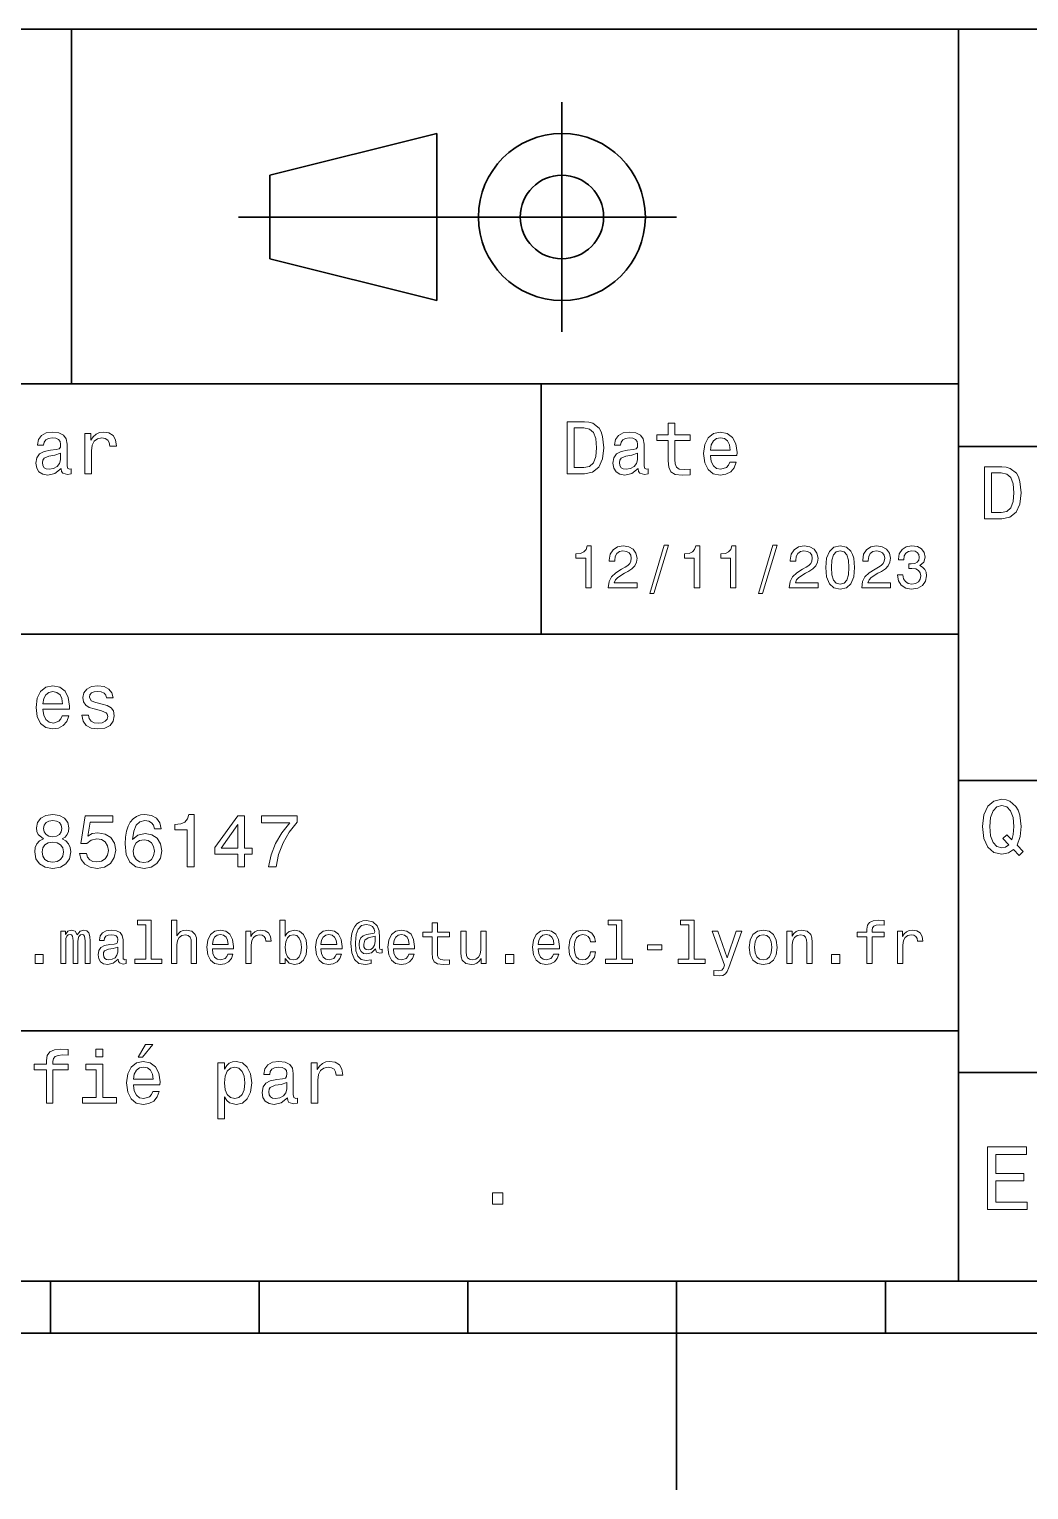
# Model space of a CAD drawing. Extents: x 0 to 296, y 0 to 210.
# Drawn here: x 117.5 to 165.4, y 0 to 70 of the extents above; entities that cross this region are included whole.
import ezdxf

# ---------------------------------------------------------------- set-up
doc = ezdxf.new("R2010")
doc.units = 0

msp = doc.modelspace()

# ---------------------------------------------------------------- linework, layer by layer
at = {"color": 7, "lineweight": 35}
for p, q in [((97, 70), (287, 70)), ((162, 10), (162, 70)), ((127.5, 61), (148.5, 61)), ((97, 53), (162, 53)), ((162, 50), (287, 50)), ((97, 41), (162, 41)), ((162, 34), (287, 34)), ((97, 22), (162, 22)), ((162, 20), (287, 20)), ((10, 10), (287, 10)), ((97, 10), (287, 10)), ((98.5, 7.5), (198.5, 7.5))]:
    msp.add_line(p, q, dxfattribs=at)
at = {"color": 7, "lineweight": 35, "ltscale": 0.425}
msp.add_line((119.5, 53), (119.5, 70), dxfattribs=at)
at = {"color": 7, "lineweight": 35, "ltscale": 0.275}
msp.add_line((143, 55.5), (143, 66.5), dxfattribs=at)
at = {"color": 7, "lineweight": 35, "ltscale": 0.206155}
for p, q in [((129, 63), (137, 65)), ((137, 57), (129, 59))]:
    msp.add_line(p, q, dxfattribs=at)
at = {"color": 7, "lineweight": 35, "ltscale": 0.2}
msp.add_line((137, 65), (137, 57), dxfattribs=at)
at = {"color": 7, "lineweight": 35, "ltscale": 0.1}
msp.add_line((129, 59), (129, 63), dxfattribs=at)
at = {"color": 7, "lineweight": 35, "ltscale": 0.3}
msp.add_line((142, 41), (142, 53), dxfattribs=at)
at = {"color": 7, "lineweight": 35, "ltscale": 0.0625}
for p, q in [((118.5, 10), (118.5, 7.5)), ((128.5, 10), (128.5, 7.5)), ((138.5, 10), (138.5, 7.5)), ((158.5, 10), (158.5, 7.5))]:
    msp.add_line(p, q, dxfattribs=at)
at = {"color": 7, "lineweight": 35, "ltscale": 0.25}
msp.add_line((148.5, 10), (148.5, 0), dxfattribs=at)
at = {"color": 7, "lineweight": 13}
for points in [[(144.080688, 51.190563), (143.248566, 51.190563), (143.248566, 48.690563), (144.080688, 48.690563), (144.473343, 48.769814), (144.765137, 49.011169), (144.945251, 49.40382), (145.010086, 49.940563), (144.952454, 50.488113), (144.880402, 50.70425), (144.779541, 50.877163), (144.487747, 51.111313), (144.296829, 51.168949)], [(148.100861, 50.289986), (148.100861, 49.320965), (148.122482, 49.007565), (148.223343, 48.791428), (148.425079, 48.665348), (148.767288, 48.62212), (149.141937, 48.640129), (149.141937, 48.913906), (148.868149, 48.892292), (148.619598, 48.921112), (148.486313, 49.011169), (148.42868, 49.162464), (148.417862, 49.375), (148.417862, 50.289986), (149.141937, 50.289986), (149.141937, 50.560158), (148.417862, 50.560158), (148.417862, 51.125721), (148.100861, 51.125721), (148.100861, 50.560158), (147.553314, 50.560158), (147.553314, 50.289986)], [(119.005043, 48.942726), (119.005043, 48.931919), (119.023056, 48.809441), (119.077087, 48.722984), (119.304031, 48.654541), (119.480545, 48.683357), (119.480545, 48.928314), (119.4049, 48.917507), (119.304031, 48.96434), (119.286026, 49.108429), (119.286026, 50.109871), (119.242798, 50.365635), (119.116714, 50.54575), (118.896973, 50.65382), (118.587173, 50.693443), (118.284584, 50.650219), (118.061241, 50.52774), (117.920746, 50.336815), (117.873917, 50.084656), (117.873917, 50.063042), (118.158501, 50.063042), (118.183716, 50.21434), (118.26297, 50.322407), (118.392654, 50.387249), (118.57637, 50.412464), (118.752884, 50.394455), (118.878967, 50.34042), (118.954613, 50.246758), (118.979828, 50.117077), (118.965416, 49.965778), (118.907784, 49.890129), (118.763687, 49.854107), (118.493515, 49.825291), (118.183716, 49.760448), (117.963974, 49.645176), (117.834297, 49.465057), (117.79467, 49.19849), (117.830688, 48.960735), (117.942368, 48.784222), (118.122482, 48.67255), (118.37104, 48.632927), (118.706055, 48.708576)], [(120.143372, 48.690563), (120.460373, 48.690563), (120.460373, 49.796471), (120.492798, 50.063042), (120.590057, 50.253963), (120.748558, 50.369236), (120.961098, 50.408863), (121.119598, 50.383648), (121.238472, 50.3116), (121.310516, 50.189121), (121.335739, 50.023415), (121.656342, 50.023415), (121.613113, 50.315205), (121.49424, 50.524136), (121.296112, 50.650219), (121.02594, 50.693443), (120.842224, 50.664627), (120.683716, 50.592579), (120.543228, 50.4701), (120.431557, 50.304398), (120.431557, 50.625), (120.143372, 50.625)], [(144.055481, 50.891571), (144.329254, 50.837536), (144.516571, 50.671829), (144.628235, 50.376442), (144.664261, 49.940563), (144.624634, 49.519093), (144.51297, 49.223705), (144.322052, 49.047192), (144.055481, 48.989555), (143.583572, 48.989555), (143.583572, 50.891571)], [(146.656342, 48.942726), (146.656342, 48.931919), (146.674347, 48.809441), (146.728394, 48.722984), (146.955338, 48.654541), (147.131851, 48.683357), (147.131851, 48.928314), (147.056198, 48.917507), (146.955338, 48.96434), (146.937317, 49.108429), (146.937317, 50.109871), (146.894089, 50.365635), (146.768005, 50.54575), (146.548264, 50.65382), (146.23848, 50.693443), (145.935883, 50.650219), (145.71254, 50.52774), (145.572052, 50.336815), (145.525223, 50.084656), (145.525223, 50.063042), (145.809799, 50.063042), (145.835022, 50.21434), (145.914261, 50.322407), (146.043945, 50.387249), (146.227661, 50.412464), (146.404175, 50.394455), (146.530258, 50.34042), (146.605911, 50.246758), (146.631119, 50.117077), (146.616714, 49.965778), (146.559082, 49.890129), (146.414978, 49.854107), (146.144806, 49.825291), (145.835022, 49.760448), (145.61528, 49.645176), (145.485596, 49.465057), (145.445969, 49.19849), (145.481995, 48.960735), (145.593658, 48.784222), (145.773773, 48.67255), (146.022339, 48.632927), (146.357346, 48.708576)], [(150.121765, 49.565922), (151.389771, 49.565922), (151.393372, 49.713619), (151.335739, 50.127884), (151.177231, 50.437683), (150.925079, 50.625), (150.590057, 50.693443), (150.262253, 50.621399), (150.010086, 50.41967), (149.847977, 50.091862), (149.790344, 49.659584), (149.844376, 49.216499), (150.006485, 48.892292), (150.255051, 48.690563), (150.579254, 48.62212), (150.860229, 48.668949), (151.090775, 48.791428), (151.260086, 48.98595), (151.357346, 49.245319), (151.043945, 49.245319), (150.979111, 49.101227), (150.885452, 48.993156), (150.618881, 48.9067), (150.413544, 48.946327), (150.258652, 49.072407), (150.157776, 49.27774), (150.121765, 49.555115)], [(150.121765, 49.832493), (150.161377, 50.081055), (150.258652, 50.264771), (150.406342, 50.376442), (150.600861, 50.416069), (150.791794, 50.376442), (150.939484, 50.264771), (151.029541, 50.081055), (151.061966, 49.832493)], [(118.969025, 49.367798), (118.925797, 49.180477), (118.810516, 49.036385), (118.637611, 48.942726), (118.425072, 48.910305), (118.288185, 48.928314), (118.190926, 48.98595), (118.129684, 49.086815), (118.111671, 49.227306), (118.126083, 49.353386), (118.183716, 49.443443), (118.414268, 49.544312), (118.706055, 49.587536), (118.969025, 49.673992)], [(146.620316, 49.367798), (146.577087, 49.180477), (146.461823, 49.036385), (146.28891, 48.942726), (146.07637, 48.910305), (145.939484, 48.928314), (145.842224, 48.98595), (145.780975, 49.086815), (145.76297, 49.227306), (145.777374, 49.353386), (145.835022, 49.443443), (146.065567, 49.544312), (146.357346, 49.587536), (146.620316, 49.673992)], [(164.080688, 49.030979), (163.248566, 49.030979), (163.248566, 46.530979), (164.080688, 46.530979), (164.473343, 46.610229), (164.765137, 46.851585), (164.945251, 47.244236), (165.010086, 47.780979), (164.952454, 48.328529), (164.880402, 48.544666), (164.779541, 48.717579), (164.487747, 48.951729), (164.296829, 49.009365)], [(164.055481, 48.731987), (164.329254, 48.677952), (164.516571, 48.512245), (164.628235, 48.216858), (164.664261, 47.780979), (164.624634, 47.359509), (164.51297, 47.064121), (164.322052, 46.887608), (164.055481, 46.829971), (163.583572, 46.829971), (163.583572, 48.731987)], [(144.14122, 43.224785), (144.403458, 43.224785), (144.403458, 45.239193), (144.207504, 45.239193), (144.155624, 45.0634), (144.05188, 44.945248), (143.893372, 44.876083), (143.674362, 44.853027), (143.674362, 44.648415), (144.14122, 44.648415)], [(145.224792, 43.224785), (146.599426, 43.224785), (146.599426, 43.472622), (145.51297, 43.472622), (145.573486, 43.60807), (145.677231, 43.720463), (145.997116, 43.925072), (146.167145, 44.011528), (146.357361, 44.135448), (146.492798, 44.279541), (146.570602, 44.44957), (146.599426, 44.642651), (146.55043, 44.884727), (146.414993, 45.074928), (146.207504, 45.195965), (145.939484, 45.239193), (145.662827, 45.190201), (145.452454, 45.054756), (145.317001, 44.838619), (145.270905, 44.553314), (145.270905, 44.51297), (145.533142, 44.51297), (145.533142, 44.536022), (145.559082, 44.731991), (145.636887, 44.876083), (145.760818, 44.9683), (145.925079, 45), (146.092224, 44.971184), (146.216141, 44.899136), (146.296829, 44.786743), (146.325653, 44.645535), (146.305481, 44.51297), (146.250732, 44.400578), (146.158508, 44.302593), (146.031708, 44.216141), (145.861679, 44.12392), (145.579254, 43.945248), (145.380402, 43.755043), (145.262253, 43.524498), (145.224792, 43.233429)], [(147.213257, 42.956772), (147.412109, 42.956772), (148.109512, 45.279541), (147.907791, 45.279541)], [(149.345825, 43.224785), (149.608078, 43.224785), (149.608078, 45.239193), (149.412109, 45.239193), (149.360229, 45.0634), (149.256485, 44.945248), (149.097992, 44.876083), (148.878967, 44.853027), (148.878967, 44.648415), (149.345825, 44.648415)], [(151.080688, 43.224785), (151.342941, 43.224785), (151.342941, 45.239193), (151.146973, 45.239193), (151.095108, 45.0634), (150.991364, 44.945248), (150.832855, 44.876083), (150.613831, 44.853027), (150.613831, 44.648415), (151.080688, 44.648415)], [(152.417877, 42.956772), (152.616714, 42.956772), (153.314133, 45.279541), (153.112396, 45.279541)], [(153.899139, 43.224785), (155.273773, 43.224785), (155.273773, 43.472622), (154.187317, 43.472622), (154.247849, 43.60807), (154.351593, 43.720463), (154.671478, 43.925072), (154.841507, 44.011528), (155.031708, 44.135448), (155.167145, 44.279541), (155.244965, 44.44957), (155.273773, 44.642651), (155.224792, 44.884727), (155.08934, 45.074928), (154.881851, 45.195965), (154.613831, 45.239193), (154.337173, 45.190201), (154.126801, 45.054756), (153.991364, 44.838619), (153.945251, 44.553314), (153.945251, 44.51297), (154.207504, 44.51297), (154.207504, 44.536022), (154.233429, 44.731991), (154.311249, 44.876083), (154.435165, 44.9683), (154.599426, 45), (154.766571, 44.971184), (154.890488, 44.899136), (154.971191, 44.786743), (155, 44.645535), (154.979828, 44.51297), (154.925079, 44.400578), (154.832855, 44.302593), (154.706055, 44.216141), (154.536026, 44.12392), (154.253601, 43.945248), (154.054764, 43.755043), (153.9366, 43.524498), (153.899139, 43.233429)], [(155.642654, 44.201729), (155.685883, 43.749279), (155.821335, 43.426514), (156.037476, 43.230549), (156.337173, 43.167149), (156.634003, 43.230549), (156.850143, 43.426514), (156.982712, 43.749279), (157.028824, 44.201729), (156.982712, 44.651299), (156.927963, 44.829971), (156.850143, 44.976948), (156.634003, 45.172913), (156.337173, 45.239193), (156.037476, 45.172913), (155.821335, 44.974064), (155.685883, 44.651299)], [(155.919312, 44.201729), (155.942368, 44.550434), (156.01442, 44.801155), (156.144104, 44.948128), (156.337173, 45), (156.527374, 44.948128), (156.657059, 44.801155), (156.729111, 44.550434), (156.752167, 44.201729), (156.729111, 43.850143), (156.657059, 43.599426), (156.527374, 43.45245), (156.337173, 43.403458), (156.144104, 43.45245), (156.01442, 43.599426), (155.942368, 43.850143)], [(157.368881, 43.224785), (158.743515, 43.224785), (158.743515, 43.472622), (157.657059, 43.472622), (157.71759, 43.60807), (157.821335, 43.720463), (158.14122, 43.925072), (158.311249, 44.011528), (158.50145, 44.135448), (158.636887, 44.279541), (158.714706, 44.44957), (158.743515, 44.642651), (158.694534, 44.884727), (158.559082, 45.074928), (158.351593, 45.195965), (158.083572, 45.239193), (157.806915, 45.190201), (157.596542, 45.054756), (157.461105, 44.838619), (157.414993, 44.553314), (157.414993, 44.51297), (157.677231, 44.51297), (157.677231, 44.536022), (157.703171, 44.731991), (157.780991, 44.876083), (157.904907, 44.9683), (158.069168, 45), (158.236313, 44.971184), (158.360229, 44.899136), (158.440918, 44.786743), (158.469742, 44.645535), (158.44957, 44.51297), (158.394821, 44.400578), (158.302597, 44.302593), (158.175797, 44.216141), (158.005768, 44.12392), (157.723343, 43.945248), (157.524506, 43.755043), (157.406342, 43.524498), (157.368881, 43.233429)], [(159.080688, 43.853027), (159.080688, 43.832855), (159.126801, 43.556198), (159.262253, 43.348705), (159.47551, 43.216141), (159.757935, 43.167149), (160.057648, 43.216141), (160.282425, 43.342941), (160.426514, 43.54467), (160.478394, 43.804035), (160.455338, 43.974064), (160.391937, 44.112392), (160.288193, 44.219021), (160.149857, 44.296829), (160.337173, 44.45245), (160.403458, 44.700291), (160.360229, 44.925072), (160.236313, 45.0951), (160.034592, 45.201729), (159.757935, 45.239193), (159.498566, 45.193085), (159.299713, 45.066284), (159.170029, 44.864555), (159.126801, 44.596542), (159.126801, 44.57637), (159.383286, 44.57637), (159.406342, 44.760807), (159.481277, 44.893372), (159.60231, 44.974064), (159.772339, 45.002884), (159.922195, 44.979828), (160.031708, 44.919308), (160.097992, 44.821327), (160.123917, 44.688763), (160.097992, 44.54755), (160.028824, 44.45245), (159.907776, 44.394814), (159.743515, 44.377522), (159.631134, 44.380405), (159.631134, 44.15274), (159.772339, 44.158501), (159.953888, 44.132565), (160.08934, 44.0634), (160.170029, 43.951008), (160.198853, 43.804035), (160.167145, 43.63689), (160.083572, 43.51297), (159.951019, 43.435158), (159.775223, 43.409222), (159.593658, 43.438042), (159.46109, 43.524498), (159.377533, 43.662827), (159.345825, 43.853027)], [(118.133286, 37.406338), (119.401299, 37.406338), (119.4049, 37.554035), (119.34726, 37.9683), (119.188766, 38.278099), (118.9366, 38.465416), (118.601585, 38.533859), (118.273773, 38.461815), (118.021614, 38.260086), (117.859512, 37.932278), (117.801872, 37.5), (117.855911, 37.056915), (118.018013, 36.732708), (118.266571, 36.530979), (118.590775, 36.462536), (118.871758, 36.509365), (119.10231, 36.631844), (119.271614, 36.826366), (119.368881, 37.085735), (119.055481, 37.085735), (118.990631, 36.941643), (118.896973, 36.833572), (118.630402, 36.747116), (118.425072, 36.786743), (118.270172, 36.912823), (118.169312, 37.118156), (118.133286, 37.395531)], [(120.971901, 37.658501), (120.66571, 37.730545), (120.438766, 37.8134), (120.363113, 37.982708), (120.384727, 38.101585), (120.460373, 38.188038), (120.582855, 38.242073), (120.759369, 38.263687), (120.92868, 38.242073), (121.061966, 38.177231), (121.148415, 38.079971), (121.184441, 37.950287), (121.49424, 37.950287), (121.49424, 37.957493), (121.440201, 38.191643), (121.292511, 38.375359), (121.061966, 38.490635), (120.759369, 38.533859), (120.453171, 38.490635), (120.229828, 38.371758), (120.08934, 38.195244), (120.046112, 37.971901), (120.078529, 37.755764), (120.179398, 37.604465), (120.3451, 37.496399), (120.586456, 37.42075), (120.939484, 37.334293), (121.155624, 37.244236), (121.213257, 37.172188), (121.234871, 37.064121), (121.202454, 36.930836), (121.115997, 36.829971), (120.97551, 36.765129), (120.788185, 36.743515), (120.590057, 36.765129), (120.445969, 36.840778), (120.348709, 36.963257), (120.309082, 37.132565), (120.002884, 37.132565), (120.053314, 36.844379), (120.201012, 36.635445), (120.435158, 36.509365), (120.759369, 36.462536), (121.097984, 36.509365), (121.346542, 36.635445), (121.497841, 36.837173), (121.551872, 37.100143), (121.512253, 37.327087), (121.400574, 37.481987), (121.216858, 37.582851)], [(118.133286, 37.672909), (118.172913, 37.921471), (118.270172, 38.105186), (118.41787, 38.216858), (118.612396, 38.256485), (118.803314, 38.216858), (118.951012, 38.105186), (119.041069, 37.921471), (119.073486, 37.672909)], [(164.642654, 30.685879), (164.916428, 30.401297), (165.107346, 30.592218), (164.811966, 30.894812), (164.963257, 31.305475), (165.010086, 31.780979), (164.941635, 32.339336), (164.862396, 32.56628), (164.757919, 32.753601), (164.46254, 33.009365), (164.282425, 33.074207), (164.08429, 33.099422), (163.702454, 33.009365), (163.41066, 32.757202), (163.223343, 32.342937), (163.158508, 31.780979), (163.223343, 31.219019), (163.407059, 30.804754), (163.698853, 30.54899), (164.08429, 30.462536), (164.39769, 30.520172)], [(118.1549, 31.197405), (117.971184, 31.09654), (117.8451, 30.956051), (117.765854, 30.779539), (117.740631, 30.567001), (117.798271, 30.246397), (117.963974, 29.997837), (118.234146, 29.839336), (118.601585, 29.778097), (118.965416, 29.839336), (119.235596, 29.997837), (119.401299, 30.246397), (119.46254, 30.567001), (119.433716, 30.779539), (119.35807, 30.956051), (119.228386, 31.09654), (119.048271, 31.197405), (119.192368, 31.283861), (119.293228, 31.402737), (119.354469, 31.546829), (119.376083, 31.723343), (119.318443, 31.979107), (119.167145, 32.184437), (118.922195, 32.317722), (118.601585, 32.368156), (118.277374, 32.317722), (118.032425, 32.184437), (117.877525, 31.979107), (117.823486, 31.723343), (117.841499, 31.546829), (117.90274, 31.402737)], [(119.876801, 30.502161), (119.956055, 30.206772), (120.132568, 29.976225), (120.391937, 29.832132), (120.723343, 29.778097), (121.087173, 29.842939), (121.371758, 30.019451), (121.551872, 30.300432), (121.620316, 30.660662), (121.559082, 30.995676), (121.386169, 31.258644), (121.115997, 31.427954), (120.766571, 31.489193), (120.496399, 31.445965), (120.287468, 31.327089), (120.388329, 32.000721), (121.483429, 32.000721), (121.483429, 32.296108), (120.146973, 32.296108), (119.948853, 30.970461), (120.23703, 30.970461), (120.445969, 31.139769), (120.71254, 31.201008), (120.943085, 31.161383), (121.119598, 31.046108), (121.23127, 30.869596), (121.270897, 30.642651), (121.23127, 30.415705), (121.115997, 30.239193), (120.939484, 30.127522), (120.71254, 30.087896), (120.521614, 30.113111), (120.373917, 30.195965), (120.265854, 30.325647), (120.211815, 30.502161)], [(123.803314, 31.676512), (123.734871, 31.9683), (123.57637, 32.184437), (123.331413, 32.321323), (123.014412, 32.368156), (122.80188, 32.342937), (122.618156, 32.274494), (122.456055, 32.162823), (122.319168, 32.004322), (122.211098, 31.806194), (122.131851, 31.56484), (122.081413, 31.280258), (122.067001, 30.959654), (122.124641, 30.448126), (122.301155, 30.077089), (122.585739, 29.853746), (122.974785, 29.778097), (123.324211, 29.842939), (123.590782, 30.012247), (123.763687, 30.278818), (123.824928, 30.617435), (123.763687, 30.959654), (123.597984, 31.222622), (123.342224, 31.388329), (123.025223, 31.445965), (122.682999, 31.373919), (122.427238, 31.168587), (122.48127, 31.56484), (122.596542, 31.849422), (122.773056, 32.01873), (123.018013, 32.076366), (123.198128, 32.04755), (123.335014, 31.971901), (123.425072, 31.845821), (123.471909, 31.676512)], [(125.042511, 29.850143), (125.370316, 29.850143), (125.370316, 32.368156), (125.125366, 32.368156), (125.060524, 32.148415), (124.93084, 32.000721), (124.732712, 31.914265), (124.458939, 31.885447), (124.458939, 31.629683), (125.042511, 31.629683)], [(127.474068, 29.850143), (127.798279, 29.850143), (127.798279, 30.46974), (128.154907, 30.46974), (128.154907, 30.757925), (127.798279, 30.757925), (127.798279, 32.296108), (127.470467, 32.296108), (126.375366, 30.786743), (126.375366, 30.46974), (127.474068, 30.46974)], [(128.943817, 29.850143), (129.307648, 29.850143), (129.426514, 30.444523), (129.635452, 30.999279), (129.930847, 31.514408), (130.316284, 31.997118), (130.316284, 32.296108), (128.601593, 32.296108), (128.601593, 31.9683), (129.970459, 31.9683), (129.574219, 31.481987), (129.275223, 30.974062), (129.066284, 30.433718)], [(164.41571, 30.916426), (164.260803, 30.801151), (164.08429, 30.765129), (163.850143, 30.829971), (163.666428, 31.024494), (163.543945, 31.341497), (163.504318, 31.780979), (163.543945, 32.216858), (163.662827, 32.537464), (163.846542, 32.731987), (164.08429, 32.80043), (164.318451, 32.731987), (164.502167, 32.533859), (164.621033, 32.213257), (164.664261, 31.780979), (164.631851, 31.40634), (164.5634, 31.150576), (164.329254, 31.395533), (164.13472, 31.211815)], [(118.16571, 31.694523), (118.194527, 31.853025), (118.280983, 31.975504), (118.41787, 32.051151), (118.601585, 32.079971), (118.7817, 32.051151), (118.918587, 31.975504), (119.005043, 31.853025), (119.03746, 31.694523), (119.005043, 31.532419), (118.918587, 31.40634), (118.7817, 31.323486), (118.601585, 31.298271), (118.41787, 31.327089), (118.280983, 31.40634), (118.194527, 31.532419)], [(126.677956, 30.757925), (127.474068, 31.878241), (127.474068, 30.757925)], [(118.086456, 30.574207), (118.118881, 30.765129), (118.223343, 30.909222), (118.385452, 31.002882), (118.601585, 31.035301), (118.814117, 31.002882), (118.976227, 30.909222), (119.080688, 30.765129), (119.116714, 30.574207), (119.080688, 30.368876), (118.976227, 30.213976), (118.814117, 30.113111), (118.601585, 30.08069), (118.385452, 30.113111), (118.223343, 30.213976), (118.118881, 30.368876)], [(123.47551, 30.613832), (123.435883, 30.386887), (123.335014, 30.213976), (123.172913, 30.098703), (122.971184, 30.062679), (122.758652, 30.098703), (122.596542, 30.210375), (122.492081, 30.383286), (122.459656, 30.610229), (122.495682, 30.833572), (122.596542, 31.002882), (122.762253, 31.11095), (122.985596, 31.150576), (123.180115, 31.11095), (123.335014, 31.006483), (123.435883, 30.837175)], [(118.988472, 25.224785), (119.221901, 25.224785), (119.221901, 26.259367), (119.236313, 26.414986), (119.279541, 26.527378), (119.345825, 26.59366), (119.432274, 26.619598), (119.501442, 26.596542), (119.547546, 26.538906), (119.570602, 26.440924), (119.579254, 26.311241), (119.579254, 25.224785), (119.798271, 25.224785), (119.798271, 26.259367), (119.812683, 26.412106), (119.855911, 26.524496), (119.925072, 26.59366), (120.011528, 26.619598), (120.080688, 26.596542), (120.126801, 26.538906), (120.155617, 26.311241), (120.155617, 25.224785), (120.389046, 25.224785), (120.389046, 26.293949), (120.374641, 26.515852), (120.328529, 26.685881), (120.236313, 26.789627), (120.086456, 26.827091), (119.91066, 26.769453), (119.775215, 26.602306), (119.668587, 26.766571), (119.489914, 26.827091), (119.325645, 26.769453), (119.213257, 26.60807), (119.213257, 26.772335), (118.988472, 26.772335)], [(121.743515, 25.426514), (121.743515, 25.417868), (121.757927, 25.319885), (121.801155, 25.250721), (121.982712, 25.195967), (122.123917, 25.219021), (122.123917, 25.414986), (122.0634, 25.406342), (121.982712, 25.443806), (121.9683, 25.559078), (121.9683, 26.360231), (121.933716, 26.564842), (121.832855, 26.708935), (121.657059, 26.795389), (121.409225, 26.827091), (121.167145, 26.792507), (120.988472, 26.694525), (120.876083, 26.541788), (120.838615, 26.340059), (120.838615, 26.322767), (121.066284, 26.322767), (121.086456, 26.443806), (121.149857, 26.53026), (121.253601, 26.582134), (121.400574, 26.602306), (121.541786, 26.587896), (121.642654, 26.54467), (121.703171, 26.469742), (121.723343, 26.365995), (121.711815, 26.244957), (121.66571, 26.184439), (121.55043, 26.155621), (121.33429, 26.132566), (121.086456, 26.080692), (120.91066, 25.988474), (120.806915, 25.844381), (120.775215, 25.631124), (120.804031, 25.440924), (120.893372, 25.299713), (121.03746, 25.210375), (121.236313, 25.178675), (121.504318, 25.239195)], [(123.0634, 27.080692), (123.0634, 25.438042), (122.541786, 25.438042), (122.541786, 25.224785), (123.835739, 25.224785), (123.835739, 25.438042), (123.317001, 25.438042), (123.317001, 27.293949), (122.66571, 27.293949), (122.66571, 27.080692)], [(124.293945, 25.224785), (124.547554, 25.224785), (124.547554, 26.118156), (124.573486, 26.322767), (124.657059, 26.472624), (124.786743, 26.564842), (124.959656, 26.599424), (125.097984, 26.570606), (125.184441, 26.492796), (125.227669, 26.363113), (125.242081, 26.190203), (125.242081, 25.224785), (125.495682, 25.224785), (125.495682, 26.242077), (125.484154, 26.446688), (125.432281, 26.616716), (125.262253, 26.772335), (124.997116, 26.827091), (124.853027, 26.806917), (124.729111, 26.752163), (124.625366, 26.665707), (124.547554, 26.547552), (124.547554, 27.293949), (124.293945, 27.293949)], [(126.250725, 25.925074), (127.265129, 25.925074), (127.268013, 26.043228), (127.221909, 26.374641), (127.0951, 26.622478), (126.893372, 26.772335), (126.625366, 26.827091), (126.363113, 26.769453), (126.161385, 26.60807), (126.0317, 26.345821), (125.985596, 26), (126.028824, 25.645535), (126.158501, 25.386168), (126.357353, 25.224785), (126.616714, 25.170031), (126.841499, 25.207495), (127.02594, 25.305477), (127.161385, 25.461096), (127.239197, 25.668589), (126.988472, 25.668589), (126.9366, 25.553314), (126.861671, 25.46686), (126.648415, 25.397696), (126.484154, 25.429396), (126.360229, 25.53026), (126.279541, 25.694525), (126.250725, 25.916428)], [(126.250725, 26.138329), (126.282425, 26.337177), (126.360229, 26.48415), (126.478386, 26.573488), (126.63401, 26.605188), (126.786743, 26.573488), (126.9049, 26.48415), (126.976944, 26.337177), (127.002884, 26.138329)], [(127.858795, 25.224785), (128.112396, 25.224785), (128.112396, 26.10951), (128.138336, 26.322767), (128.216141, 26.475506), (128.342941, 26.567724), (128.51297, 26.599424), (128.639771, 26.579252), (128.734879, 26.521614), (128.792511, 26.423632), (128.812683, 26.291067), (129.069168, 26.291067), (129.034576, 26.524496), (128.939484, 26.691643), (128.780975, 26.792507), (128.56485, 26.827091), (128.417877, 26.804035), (128.291077, 26.746399), (128.17868, 26.648417), (128.08934, 26.515852), (128.08934, 26.772335), (127.858795, 26.772335)], [(129.737762, 25.463978), (129.925079, 25.242075), (130.181564, 25.170031), (130.42363, 25.224785), (130.616714, 25.38905), (130.737762, 25.651299), (130.783859, 26), (130.737762, 26.348703), (130.613831, 26.60807), (130.42363, 26.769453), (130.181564, 26.827091), (129.927963, 26.752163), (129.824219, 26.659943), (129.737762, 26.536024), (129.737762, 27.293949), (129.484161, 27.293949), (129.484161, 25.224785), (129.737762, 25.224785)], [(131.455338, 25.925074), (132.469742, 25.925074), (132.472626, 26.043228), (132.426514, 26.374641), (132.299713, 26.622478), (132.097992, 26.772335), (131.829971, 26.827091), (131.567719, 26.769453), (131.365997, 26.60807), (131.236313, 26.345821), (131.190201, 26), (131.233429, 25.645535), (131.363113, 25.386168), (131.561966, 25.224785), (131.821335, 25.170031), (132.046112, 25.207495), (132.23056, 25.305477), (132.365997, 25.461096), (132.443817, 25.668589), (132.193085, 25.668589), (132.141205, 25.553314), (132.066284, 25.46686), (131.853027, 25.397696), (131.688766, 25.429396), (131.56485, 25.53026), (131.484161, 25.694525), (131.455338, 25.916428)], [(131.455338, 26.138329), (131.48703, 26.337177), (131.56485, 26.48415), (131.682999, 26.573488), (131.838623, 26.605188), (131.991364, 26.573488), (132.109512, 26.48415), (132.181564, 26.337177), (132.207489, 26.138329)], [(134.383286, 25.734871), (134.383286, 25.902018), (134.337189, 25.893373), (134.282425, 25.913546), (134.265137, 25.974064), (134.265137, 26.446688), (134.242081, 26.780981), (134.149857, 27.02882), (133.933716, 27.213257), (133.631134, 27.279539), (133.455338, 27.262249), (133.305481, 27.210375), (133.175797, 27.12392), (133.072052, 27.002882), (132.991364, 26.850145), (132.933716, 26.662825), (132.899139, 26.438042), (132.887604, 26.184439), (132.927963, 25.737753), (133.057648, 25.42075), (133.273773, 25.230549), (133.582138, 25.170031), (133.864563, 25.216139), (133.864563, 25.406342), (133.616714, 25.360231), (133.377533, 25.409224), (133.219025, 25.567724), (133.132568, 25.835735), (133.106628, 26.224785), (133.135452, 26.605188), (133.233429, 26.876081), (133.391937, 27.040346), (133.622482, 27.095102), (133.798279, 27.063402), (133.927963, 26.988474), (134.008652, 26.876081), (134.037476, 26.746399), (134.005768, 26.682999), (133.919312, 26.654179), (133.636887, 26.610952), (133.481277, 26.547552), (133.368881, 26.449568), (133.302597, 26.314121), (133.282425, 26.135448), (133.308365, 25.942364), (133.380402, 25.798271), (133.498566, 25.708935), (133.654175, 25.680117), (133.881851, 25.740635), (134.074936, 25.930836), (134.074936, 25.913546), (134.121033, 25.760807), (134.279541, 25.714699)], [(134.925079, 25.925074), (135.939484, 25.925074), (135.942368, 26.043228), (135.896255, 26.374641), (135.769455, 26.622478), (135.567734, 26.772335), (135.299713, 26.827091), (135.037476, 26.769453), (134.835739, 26.60807), (134.706055, 26.345821), (134.659943, 26), (134.703171, 25.645535), (134.832855, 25.386168), (135.031708, 25.224785), (135.291077, 25.170031), (135.515854, 25.207495), (135.700287, 25.305477), (135.835739, 25.461096), (135.913544, 25.668589), (135.662827, 25.668589), (135.610962, 25.553314), (135.536026, 25.46686), (135.322769, 25.397696), (135.158508, 25.429396), (135.034592, 25.53026), (134.953888, 25.694525), (134.925079, 25.916428)], [(134.925079, 26.138329), (134.956772, 26.337177), (135.034592, 26.48415), (135.15274, 26.573488), (135.308365, 26.605188), (135.461105, 26.573488), (135.579254, 26.48415), (135.651306, 26.337177), (135.677246, 26.138329)], [(136.778107, 26.504324), (136.778107, 25.729107), (136.795395, 25.478388), (136.876083, 25.305477), (137.037476, 25.204613), (137.311249, 25.170031), (137.610962, 25.184439), (137.610962, 25.40346), (137.391937, 25.386168), (137.193085, 25.409224), (137.086456, 25.48127), (137.040344, 25.602306), (137.031708, 25.772335), (137.031708, 26.504324), (137.610962, 26.504324), (137.610962, 26.720463), (137.031708, 26.720463), (137.031708, 27.172913), (136.778107, 27.172913), (136.778107, 26.720463), (136.340057, 26.720463), (136.340057, 26.504324)], [(139.365997, 26.772335), (139.112396, 26.772335), (139.112396, 25.878963), (139.083588, 25.671471), (139, 25.521614), (138.870331, 25.429396), (138.700287, 25.400578), (138.56485, 25.423632), (138.478394, 25.492796), (138.429398, 25.610952), (138.417877, 25.778099), (138.417877, 26.772335), (138.164276, 26.772335), (138.164276, 25.755045), (138.172913, 25.550434), (138.227676, 25.380404), (138.394821, 25.224785), (138.662827, 25.170031), (138.806915, 25.190203), (138.930847, 25.242075), (139.037476, 25.331413), (139.123932, 25.461096), (139.123932, 25.224785), (139.365997, 25.224785)], [(141.864563, 25.925074), (142.878967, 25.925074), (142.881851, 26.043228), (142.835739, 26.374641), (142.708939, 26.622478), (142.507217, 26.772335), (142.239197, 26.827091), (141.976959, 26.769453), (141.775223, 26.60807), (141.645538, 26.345821), (141.599426, 26), (141.642654, 25.645535), (141.772339, 25.386168), (141.971191, 25.224785), (142.23056, 25.170031), (142.455338, 25.207495), (142.639771, 25.305477), (142.775223, 25.461096), (142.853027, 25.668589), (142.60231, 25.668589), (142.550446, 25.553314), (142.47551, 25.46686), (142.262253, 25.397696), (142.097992, 25.429396), (141.974075, 25.53026), (141.893372, 25.694525), (141.864563, 25.916428)], [(141.864563, 26.138329), (141.896255, 26.337177), (141.974075, 26.48415), (142.092224, 26.573488), (142.247849, 26.605188), (142.400589, 26.573488), (142.518738, 26.48415), (142.59079, 26.337177), (142.61673, 26.138329)], [(144.363129, 26.259367), (144.613846, 26.259367), (144.561966, 26.489914), (144.438049, 26.671471), (144.244965, 26.783863), (143.994247, 26.827091), (143.71759, 26.769453), (143.507217, 26.60807), (143.374649, 26.345821), (143.328537, 25.994238), (143.371765, 25.645535), (143.50145, 25.386168), (143.706055, 25.224785), (143.985596, 25.170031), (144.233429, 25.213257), (144.426514, 25.334295), (144.559082, 25.524496), (144.61673, 25.778099), (144.374649, 25.778099), (144.331421, 25.616716), (144.250732, 25.495678), (144.135452, 25.42075), (143.994247, 25.397696), (143.818451, 25.43516), (143.69165, 25.550434), (143.613846, 25.737753), (143.587906, 26.002882), (143.613846, 26.262249), (143.694534, 26.449568), (143.824219, 26.564842), (143.994247, 26.605188), (144.144104, 26.579252), (144.2565, 26.51297), (144.331421, 26.40346)], [(145.61673, 27.080692), (145.61673, 25.438042), (145.095108, 25.438042), (145.095108, 25.224785), (146.389053, 25.224785), (146.389053, 25.438042), (145.870331, 25.438042), (145.870331, 27.293949), (145.219025, 27.293949), (145.219025, 27.080692)], [(149.086456, 27.080692), (149.086456, 25.438042), (148.56485, 25.438042), (148.56485, 25.224785), (149.858795, 25.224785), (149.858795, 25.438042), (149.340073, 25.438042), (149.340073, 27.293949), (148.688766, 27.293949), (148.688766, 27.080692)], [(151.357361, 26.772335), (150.913559, 25.49856), (150.478394, 26.772335), (150.201736, 26.772335), (150.789642, 25.13833), (150.737762, 24.994238), (150.657074, 24.896255), (150.521622, 24.864553), (150.288193, 24.893373), (150.288193, 24.648417), (150.533142, 24.62536), (150.708939, 24.648417), (150.832855, 24.720463), (150.922195, 24.844381), (151.000015, 25.025938), (151.62825, 26.772335)], [(151.976959, 25.99712), (152.023071, 25.645535), (152.15564, 25.386168), (152.365997, 25.224785), (152.648422, 25.170031), (152.927963, 25.224785), (153.138336, 25.383286), (153.270905, 25.642653), (153.319901, 25.99712), (153.270905, 26.348703), (153.138336, 26.610952), (152.927963, 26.769453), (152.648422, 26.827091), (152.365997, 26.769453), (152.15564, 26.60807), (152.023071, 26.348703)], [(152.236328, 26), (152.262268, 26.259367), (152.342957, 26.446688), (152.472626, 26.56196), (152.648422, 26.602306), (152.821335, 26.56196), (152.951019, 26.449568), (153.031708, 26.259367), (153.060532, 26), (153.031708, 25.737753), (152.951019, 25.547552), (152.821335, 25.432278), (152.648422, 25.394814), (152.472626, 25.432278), (152.342957, 25.547552), (152.262268, 25.737753)], [(153.786758, 25.224785), (154.040359, 25.224785), (154.040359, 26.118156), (154.066299, 26.322767), (154.149872, 26.472624), (154.279541, 26.564842), (154.452454, 26.599424), (154.59079, 26.570606), (154.677246, 26.492796), (154.720474, 26.363113), (154.734879, 26.190203), (154.734879, 25.224785), (154.98848, 25.224785), (154.98848, 26.242077), (154.976959, 26.446688), (154.925079, 26.616716), (154.755051, 26.772335), (154.489929, 26.827091), (154.342957, 26.806917), (154.219025, 26.752163), (154.112396, 26.659943), (154.028839, 26.536024), (154.028839, 26.772335), (153.786758, 26.772335)], [(157.608078, 26.504324), (157.608078, 25.224785), (157.861679, 25.224785), (157.861679, 26.504324), (158.438049, 26.504324), (158.438049, 26.720463), (157.861679, 26.720463), (157.861679, 26.815563), (157.881851, 26.930836), (157.948135, 27.008646), (158.060532, 27.054756), (158.221924, 27.072046), (158.438049, 27.06052), (158.438049, 27.279539), (158.164276, 27.293949), (157.916443, 27.268013), (157.74353, 27.190203), (157.639786, 27.054756), (157.608078, 26.861671), (157.608078, 26.720463), (157.144104, 26.720463), (157.144104, 26.504324)], [(159.086472, 25.224785), (159.340073, 25.224785), (159.340073, 26.10951), (159.366013, 26.322767), (159.443817, 26.475506), (159.570618, 26.567724), (159.740646, 26.599424), (159.867447, 26.579252), (159.962555, 26.521614), (160.020187, 26.423632), (160.040359, 26.291067), (160.296844, 26.291067), (160.262268, 26.524496), (160.16716, 26.691643), (160.008667, 26.792507), (159.792511, 26.827091), (159.645538, 26.804035), (159.518738, 26.746399), (159.406357, 26.648417), (159.317017, 26.515852), (159.317017, 26.772335), (159.086472, 26.772335)], [(121.714699, 25.766571), (121.680115, 25.616716), (121.587898, 25.501442), (121.44957, 25.426514), (121.279541, 25.400578), (121.170029, 25.414986), (121.092216, 25.461096), (121.043228, 25.541788), (121.028816, 25.654181), (121.040344, 25.755045), (121.086456, 25.827091), (121.270889, 25.907782), (121.504318, 25.942364), (121.714699, 26.011528)], [(130.524506, 26), (130.495682, 25.740635), (130.417877, 25.550434), (130.293945, 25.43516), (130.138336, 25.397696), (129.968307, 25.43516), (129.844391, 25.550434), (129.766571, 25.737753), (129.740631, 26), (129.766571, 26.259367), (129.844391, 26.446688), (129.968307, 26.559078), (130.138336, 26.599424), (130.293945, 26.559078), (130.417877, 26.443806), (130.495682, 26.256485)], [(134.048996, 26.279539), (134.020172, 26.100866), (133.948135, 25.974064), (133.838623, 25.896255), (133.708939, 25.873199), (133.619598, 25.887609), (133.556198, 25.939482), (133.515854, 26.025938), (133.504333, 26.146975), (133.553314, 26.345821), (133.720459, 26.449568), (134.048996, 26.53026)], [(147.095108, 25.884727), (147.792511, 25.884727), (147.792511, 26.112392), (147.095108, 26.112392)], [(117.752159, 25.224785), (118.149857, 25.224785), (118.149857, 25.654181), (117.752159, 25.654181)], [(140.305481, 25.224785), (140.703186, 25.224785), (140.703186, 25.654181), (140.305481, 25.654181)], [(155.919312, 25.224785), (156.317017, 25.224785), (156.317017, 25.654181), (155.919312, 25.654181)], [(118.295387, 20.130404), (118.295387, 18.530979), (118.612396, 18.530979), (118.612396, 20.130404), (119.332855, 20.130404), (119.332855, 20.400576), (118.612396, 20.400576), (118.612396, 20.519451), (118.637611, 20.663544), (118.720459, 20.760807), (118.860954, 20.818443), (119.062683, 20.840057), (119.332855, 20.825647), (119.332855, 21.099422), (118.990631, 21.117435), (118.680832, 21.085014), (118.464699, 20.987751), (118.335014, 20.818443), (118.295387, 20.577089), (118.295387, 20.400576), (117.715424, 20.400576), (117.715424, 20.130404)], [(121.004326, 21.117435), (120.669312, 21.117435), (120.669312, 20.757204), (121.004326, 20.757204)], [(122.690201, 20.728386), (122.90274, 20.728386), (123.403458, 21.340778), (123.05043, 21.340778)], [(120.993515, 18.79755), (120.993515, 20.400576), (120.179398, 20.400576), (120.179398, 20.130404), (120.676514, 20.130404), (120.676514, 18.79755), (120.028099, 18.79755), (120.028099, 18.530979), (121.649139, 18.530979), (121.649139, 18.79755)], [(122.470459, 19.40634), (123.73848, 19.40634), (123.742081, 19.554033), (123.684441, 19.9683), (123.52594, 20.278097), (123.273773, 20.465418), (122.938766, 20.533861), (122.610954, 20.461815), (122.358795, 20.260086), (122.196686, 19.932276), (122.139053, 19.5), (122.193085, 19.056915), (122.355194, 18.732708), (122.603745, 18.530979), (122.927956, 18.462536), (123.208939, 18.509365), (123.439484, 18.631844), (123.608795, 18.826368), (123.706055, 19.085733), (123.392654, 19.085733), (123.327812, 18.941643), (123.234154, 18.833572), (122.967583, 18.747118), (122.762253, 18.786743), (122.607353, 18.912823), (122.506485, 19.118155), (122.470459, 19.395533)], [(126.829254, 20.166426), (126.829254, 20.465418), (126.512253, 20.465418), (126.512253, 17.7817), (126.829254, 17.7817), (126.829254, 18.826368), (126.940926, 18.657061), (127.067009, 18.545389), (127.38401, 18.462536), (127.6866, 18.530979), (127.924355, 18.736311), (128.079254, 19.060518), (128.136887, 19.5), (128.079254, 19.935879), (127.924355, 20.260086), (127.6866, 20.461815), (127.38401, 20.533861), (127.211098, 20.512247), (127.0634, 20.443804), (126.937325, 20.328529)], [(129.847992, 18.78314), (129.847992, 18.772333), (129.865997, 18.649855), (129.920029, 18.5634), (130.146973, 18.494957), (130.323486, 18.523775), (130.323486, 18.768732), (130.247849, 18.757925), (130.146973, 18.804754), (130.128967, 18.948847), (130.128967, 19.950287), (130.085739, 20.206051), (129.959656, 20.386166), (129.739914, 20.494236), (129.430115, 20.533861), (129.127533, 20.490633), (128.904175, 20.368155), (128.763687, 20.177233), (128.716858, 19.925072), (128.716858, 19.903458), (129.00145, 19.903458), (129.026657, 20.054754), (129.105911, 20.162823), (129.235596, 20.227665), (129.419312, 20.252882), (129.595825, 20.234869), (129.721909, 20.180836), (129.797562, 20.087175), (129.822769, 19.957493), (129.808365, 19.806194), (129.750732, 19.730547), (129.606628, 19.694523), (129.336456, 19.665705), (129.026657, 19.600864), (128.806915, 19.48559), (128.677246, 19.305475), (128.637619, 19.038904), (128.67363, 18.801151), (128.785309, 18.62464), (128.965424, 18.512968), (129.213989, 18.473343), (129.548996, 18.54899)], [(130.986313, 18.530979), (131.303314, 18.530979), (131.303314, 19.636887), (131.335739, 19.903458), (131.432999, 20.094379), (131.591507, 20.209654), (131.804047, 20.249279), (131.96254, 20.224062), (132.081421, 20.152016), (132.153473, 20.029537), (132.17868, 19.863832), (132.499283, 19.863832), (132.456055, 20.155619), (132.337189, 20.364553), (132.139053, 20.490633), (131.868881, 20.533861), (131.685165, 20.505043), (131.526657, 20.432997), (131.386169, 20.310518), (131.274506, 20.144812), (131.274506, 20.465418), (130.986313, 20.465418)], [(122.470459, 19.672911), (122.510086, 19.921469), (122.607353, 20.105186), (122.755043, 20.216858), (122.94957, 20.256483), (123.140488, 20.216858), (123.288185, 20.105186), (123.378242, 19.921469), (123.410667, 19.672911)], [(127.329971, 18.747118), (127.117439, 18.793947), (126.96254, 18.93804), (126.86528, 19.17219), (126.832855, 19.5), (126.86528, 19.824207), (126.96254, 20.058357), (127.117439, 20.198847), (127.329971, 20.249279), (127.524498, 20.198847), (127.679398, 20.054754), (127.776657, 19.820604), (127.812683, 19.5), (127.776657, 19.175793), (127.679398, 18.93804), (127.524498, 18.793947)], [(129.811966, 19.208212), (129.768738, 19.020893), (129.653458, 18.876801), (129.48056, 18.78314), (129.268021, 18.750719), (129.131134, 18.768732), (129.033875, 18.826368), (128.972626, 18.927233), (128.95462, 19.067722), (128.969025, 19.193804), (129.026657, 19.283861), (129.257202, 19.384726), (129.548996, 19.427954), (129.811966, 19.514408)], [(163.393372, 13.428675), (165.295395, 13.428675), (165.295395, 13.791787), (163.791061, 13.791787), (163.791061, 14.807637), (165.131119, 14.807637), (165.131119, 15.166427), (163.791061, 15.166427), (163.791061, 16.065563), (165.260803, 16.065563), (165.260803, 16.428675), (163.393372, 16.428675)], [(139.667145, 13.690562), (140.164261, 13.690562), (140.164261, 14.227305), (139.667145, 14.227305)]]:
    msp.add_lwpolyline(points, close=True, dxfattribs=at)
at = {"color": 7, "lineweight": 35}
for radius in [4, 2]:
    msp.add_circle((143, 61), radius, dxfattribs=at)

doc.saveas('drawing.dxf')
